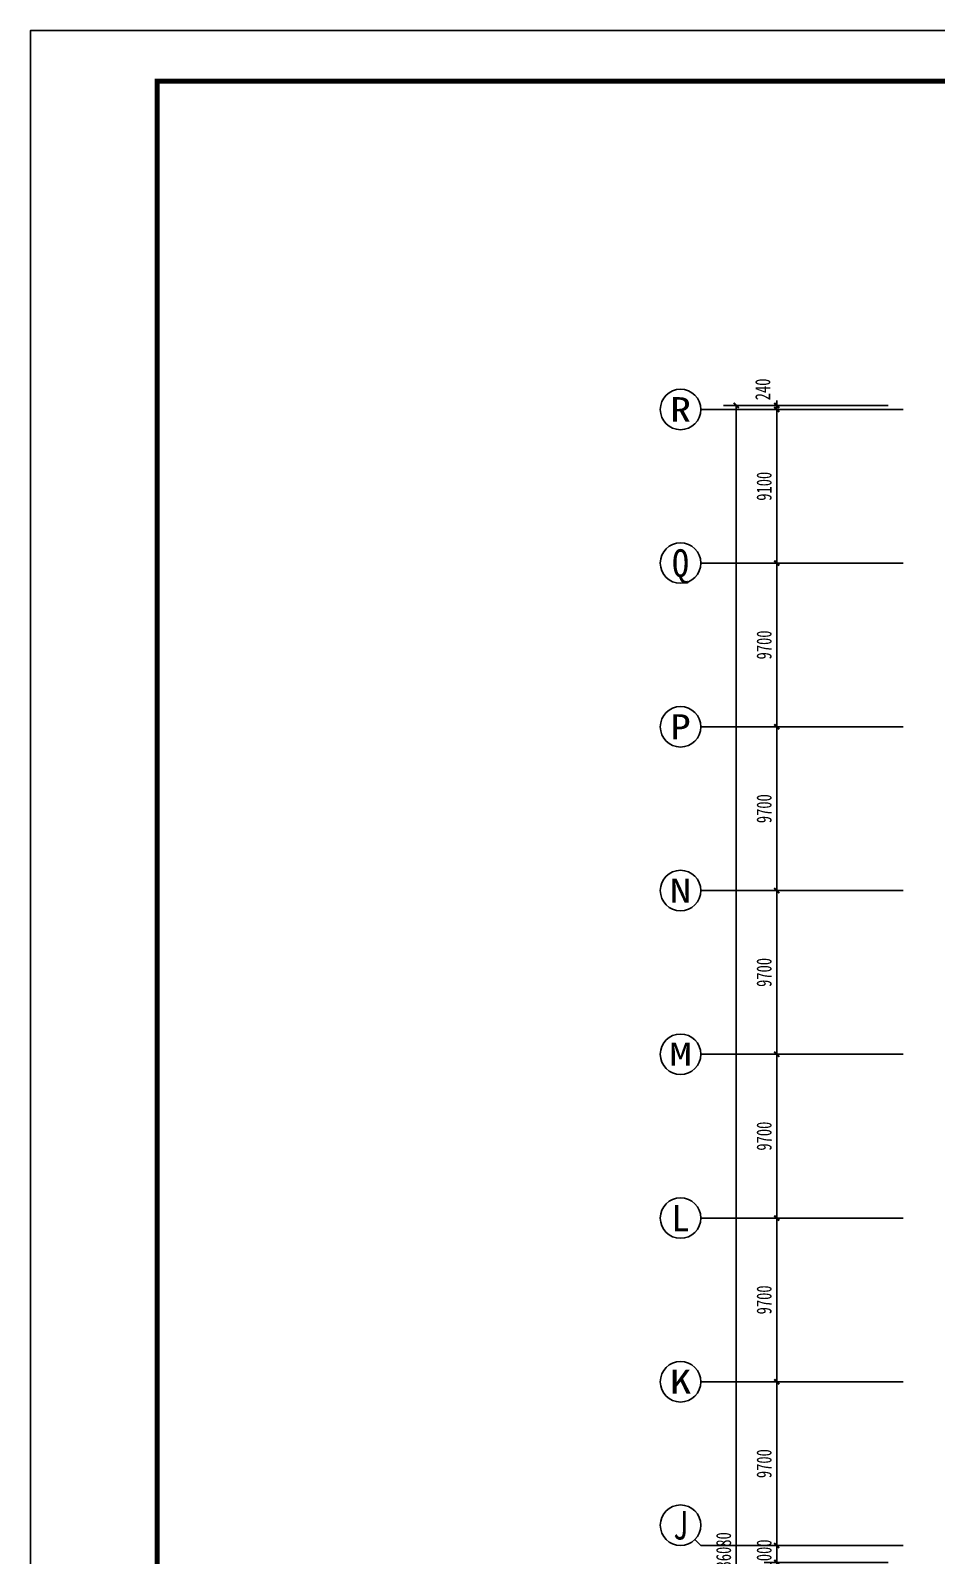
# Model space of a CAD drawing. Header units: millimetres. Extents: x -633009578 to 5705885, y -633235091 to 2571734.
# Drawn here: x 2725055 to 2778744, y 1718621 to 1808964 of the extents above; entities that cross this region are included whole.
import ezdxf
from ezdxf.enums import TextEntityAlignment as Align

# ---------------------------------------------------------------- set-up
doc = ezdxf.new("R2010")
doc.units = ezdxf.units.MM
doc.header["$LTSCALE"] = 1000
doc.header["$MEASUREMENT"] = 0
doc.layers.get('0').update_dxf_attribs({"color": 9})
for name, color, linetype in [('3T_WOOD', 21, 'Continuous'), ('AXIS_TEXT', 7, 'Continuous'), ('C-AXIS(轴号)', 3, 'Continuous'), ('设备-箱柜', 3, 'Continuous'), ('院图签、封面151013$0$PUB_TITLE', 153, 'Continuous'), ('院图签、封面151013$0$图签文字', 4, 'Continuous')]:
    doc.layers.add(name, color=color, linetype=linetype)
doc.styles.add('_TCH_AXIS', font='simhei.ttf', dxfattribs={"bigfont": 'GBCBIG'})
doc.styles.add('_TCH_DIM_T3', font='simhei.ttf', dxfattribs={"width": 0.707, "bigfont": 'GBCBIG'})
doc.styles.add('COMPLEX', font='simhei.ttf')
doc.styles.add('院图签、封面151013$0$-宋体', font='simhei.ttf', dxfattribs={"width": 0.8})
doc.dimstyles.new('_TCH_ARCH&&300', dxfattribs={"dimtxt": 892.5, "dimasz": 300, "dimexe": 750, "dimexo": 900, "dimgap": 300, "dimtad": 1, "dimdec": 0, "dimzin": 0, "dimdsep": 46, "dimtxsty": '_TCH_DIM_T3', "dimblk": 'ARCHTICK', "dimcen": 0.09, "dimclrt": 7, "dimazin": 2, "dimtfac": 1, "dimtdec": 0, "dimtix": 1, "dimtmove": 2, "dimatfit": 3, "dimfxl": 1, "dimtolj": 1, "dimtzin": 0, "dimarcsym": 0})

# ---------------------------------------------------------------- blocks, each defined once
blk = doc.blocks.new('_ArchTick')
at = {"color": 0, "linetype": 'ByBlock', "const_width": 0.4}
blk.add_lwpolyline([(-0.5, -0.5), (0.5, 0.5)], dxfattribs=at)
blk = doc.blocks.new('*D407')
at = {"layer": 'C-AXIS(轴号)', "color": 0, "lineweight": -2, "transparency": 16777216}
for p, q in [((-139200, 67800), (-146550, 67800)), ((-145800, 67800), (-145800, 68100)), ((-145800, 66800), (-145800, 67800)), ((-139200, 66800), (-146550, 66800)), ((-145800, 66800), (-145800, 66500))]:
    blk.add_line(p, q, dxfattribs=at)
at = {"layer": 'Defpoints', "color": 0, "transparency": 16777216}
for p in [(-145800, 67800), (-138300, 67800), (-138300, 66800)]:
    blk.add_point(p, dxfattribs=at)
at = {"layer": 'C-AXIS(轴号)', "color": 0, "linetype": 'ByBlock', "lineweight": -2, "transparency": 16777216, "xscale": 300, "yscale": 300, "zscale": 300}
for p, rotation in [((-145800, 67800), 270), ((-145800, 66800), 90)]:
    blk.add_blockref('_ArchTick', p, dxfattribs=dict(at, rotation=rotation))
at = {"layer": 'C-AXIS(轴号)', "color": 7, "transparency": 16777216, "insert": (-146546, 67300), "char_height": 892.5, "attachment_point": 5, "rotation": 90, "style": '_TCH_DIM_T3'}
blk.add_mtext('\\A1;1000', dxfattribs=at)
blk = doc.blocks.new('*D408')
at = {"layer": 'C-AXIS(轴号)', "color": 0, "lineweight": -2, "transparency": 16777216}
for p, q in [((-139200, 77500), (-146550, 77500)), ((-145800, 67800), (-145800, 77500)), ((-139200, 67800), (-146550, 67800))]:
    blk.add_line(p, q, dxfattribs=at)
at = {"layer": 'Defpoints', "color": 0, "transparency": 16777216}
for p in [(-145800, 77500), (-138300, 77500), (-138300, 67800)]:
    blk.add_point(p, dxfattribs=at)
at = {"layer": 'C-AXIS(轴号)', "color": 0, "linetype": 'ByBlock', "lineweight": -2, "transparency": 16777216, "xscale": 300, "yscale": 300, "zscale": 300}
for p, rotation in [((-145800, 77500), 90), ((-145800, 67800), 270)]:
    blk.add_blockref('_ArchTick', p, dxfattribs=dict(at, rotation=rotation))
at = {"layer": 'C-AXIS(轴号)', "color": 7, "transparency": 16777216, "insert": (-146546, 72650), "char_height": 892.5, "attachment_point": 5, "rotation": 90, "style": '_TCH_DIM_T3'}
blk.add_mtext('\\A1;9700', dxfattribs=at)
blk = doc.blocks.new('*D409')
at = {"layer": 'C-AXIS(轴号)', "color": 0, "lineweight": -2, "transparency": 16777216}
for p, q in [((-139200, 87200), (-146550, 87200)), ((-145800, 77500), (-145800, 87200)), ((-139200, 77500), (-146550, 77500))]:
    blk.add_line(p, q, dxfattribs=at)
at = {"layer": 'Defpoints', "color": 0, "transparency": 16777216}
for p in [(-145800, 87200), (-138300, 87200), (-138300, 77500)]:
    blk.add_point(p, dxfattribs=at)
at = {"layer": 'C-AXIS(轴号)', "color": 0, "linetype": 'ByBlock', "lineweight": -2, "transparency": 16777216, "xscale": 300, "yscale": 300, "zscale": 300}
for p, rotation in [((-145800, 87200), 90), ((-145800, 77500), 270)]:
    blk.add_blockref('_ArchTick', p, dxfattribs=dict(at, rotation=rotation))
at = {"layer": 'C-AXIS(轴号)', "color": 7, "transparency": 16777216, "insert": (-146546, 82350), "char_height": 892.5, "attachment_point": 5, "rotation": 90, "style": '_TCH_DIM_T3'}
blk.add_mtext('\\A1;9700', dxfattribs=at)
blk = doc.blocks.new('*D410')
at = {"layer": 'C-AXIS(轴号)', "color": 0, "lineweight": -2, "transparency": 16777216}
for p, q in [((-139200, 96900), (-146550, 96900)), ((-145800, 87200), (-145800, 96900)), ((-139200, 87200), (-146550, 87200))]:
    blk.add_line(p, q, dxfattribs=at)
at = {"layer": 'Defpoints', "color": 0, "transparency": 16777216}
for p in [(-145800, 96900), (-138300, 96900), (-138300, 87200)]:
    blk.add_point(p, dxfattribs=at)
at = {"layer": 'C-AXIS(轴号)', "color": 0, "linetype": 'ByBlock', "lineweight": -2, "transparency": 16777216, "xscale": 300, "yscale": 300, "zscale": 300}
for p, rotation in [((-145800, 96900), 90), ((-145800, 87200), 270)]:
    blk.add_blockref('_ArchTick', p, dxfattribs=dict(at, rotation=rotation))
at = {"layer": 'C-AXIS(轴号)', "color": 7, "transparency": 16777216, "insert": (-146546, 92050), "char_height": 892.5, "attachment_point": 5, "rotation": 90, "style": '_TCH_DIM_T3'}
blk.add_mtext('\\A1;9700', dxfattribs=at)
blk = doc.blocks.new('*D411')
at = {"layer": 'C-AXIS(轴号)', "color": 0, "lineweight": -2, "transparency": 16777216}
for p, q in [((-139200, 106600), (-146550, 106600)), ((-145800, 96900), (-145800, 106600)), ((-139200, 96900), (-146550, 96900))]:
    blk.add_line(p, q, dxfattribs=at)
at = {"layer": 'Defpoints', "color": 0, "transparency": 16777216}
for p in [(-145800, 106600), (-138300, 106600), (-138300, 96900)]:
    blk.add_point(p, dxfattribs=at)
at = {"layer": 'C-AXIS(轴号)', "color": 0, "linetype": 'ByBlock', "lineweight": -2, "transparency": 16777216, "xscale": 300, "yscale": 300, "zscale": 300}
for p, rotation in [((-145800, 106600), 90), ((-145800, 96900), 270)]:
    blk.add_blockref('_ArchTick', p, dxfattribs=dict(at, rotation=rotation))
at = {"layer": 'C-AXIS(轴号)', "color": 7, "transparency": 16777216, "insert": (-146546, 101750), "char_height": 892.5, "attachment_point": 5, "rotation": 90, "style": '_TCH_DIM_T3'}
blk.add_mtext('\\A1;9700', dxfattribs=at)
blk = doc.blocks.new('*D412')
at = {"layer": 'C-AXIS(轴号)', "color": 0, "lineweight": -2, "transparency": 16777216}
for p, q in [((-139200, 116300), (-146550, 116300)), ((-145800, 106600), (-145800, 116300)), ((-139200, 106600), (-146550, 106600))]:
    blk.add_line(p, q, dxfattribs=at)
at = {"layer": 'Defpoints', "color": 0, "transparency": 16777216}
for p in [(-145800, 116300), (-138300, 116300), (-138300, 106600)]:
    blk.add_point(p, dxfattribs=at)
at = {"layer": 'C-AXIS(轴号)', "color": 0, "linetype": 'ByBlock', "lineweight": -2, "transparency": 16777216, "xscale": 300, "yscale": 300, "zscale": 300}
for p, rotation in [((-145800, 116300), 90), ((-145800, 106600), 270)]:
    blk.add_blockref('_ArchTick', p, dxfattribs=dict(at, rotation=rotation))
at = {"layer": 'C-AXIS(轴号)', "color": 7, "transparency": 16777216, "insert": (-146546, 111450), "char_height": 892.5, "attachment_point": 5, "rotation": 90, "style": '_TCH_DIM_T3'}
blk.add_mtext('\\A1;9700', dxfattribs=at)
blk = doc.blocks.new('*D413')
at = {"layer": 'C-AXIS(轴号)', "color": 0, "lineweight": -2, "transparency": 16777216}
for p, q in [((-139200, 126000), (-146550, 126000)), ((-145800, 116300), (-145800, 126000)), ((-139200, 116300), (-146550, 116300))]:
    blk.add_line(p, q, dxfattribs=at)
at = {"layer": 'Defpoints', "color": 0, "transparency": 16777216}
for p in [(-145800, 126000), (-138300, 126000), (-138300, 116300)]:
    blk.add_point(p, dxfattribs=at)
at = {"layer": 'C-AXIS(轴号)', "color": 0, "linetype": 'ByBlock', "lineweight": -2, "transparency": 16777216, "xscale": 300, "yscale": 300, "zscale": 300}
for p, rotation in [((-145800, 126000), 90), ((-145800, 116300), 270)]:
    blk.add_blockref('_ArchTick', p, dxfattribs=dict(at, rotation=rotation))
at = {"layer": 'C-AXIS(轴号)', "color": 7, "transparency": 16777216, "insert": (-146546, 121150), "char_height": 892.5, "attachment_point": 5, "rotation": 90, "style": '_TCH_DIM_T3'}
blk.add_mtext('\\A1;9700', dxfattribs=at)
blk = doc.blocks.new('*D414')
at = {"layer": 'C-AXIS(轴号)', "color": 0, "lineweight": -2, "transparency": 16777216}
for p, q in [((-139200, 135100), (-146550, 135100)), ((-145800, 126000), (-145800, 135100)), ((-139200, 126000), (-146550, 126000))]:
    blk.add_line(p, q, dxfattribs=at)
at = {"layer": 'Defpoints', "color": 0, "transparency": 16777216}
for p in [(-145800, 135100), (-138300, 135100), (-138300, 126000)]:
    blk.add_point(p, dxfattribs=at)
at = {"layer": 'C-AXIS(轴号)', "color": 0, "linetype": 'ByBlock', "lineweight": -2, "transparency": 16777216, "xscale": 300, "yscale": 300, "zscale": 300}
for p, rotation in [((-145800, 135100), 90), ((-145800, 126000), 270)]:
    blk.add_blockref('_ArchTick', p, dxfattribs=dict(at, rotation=rotation))
at = {"layer": 'C-AXIS(轴号)', "color": 7, "transparency": 16777216, "insert": (-146546, 130550), "char_height": 892.5, "attachment_point": 5, "rotation": 90, "style": '_TCH_DIM_T3'}
blk.add_mtext('\\A1;9100', dxfattribs=at)
blk = doc.blocks.new('*D415')
at = {"layer": 'C-AXIS(轴号)', "color": 0, "lineweight": -2, "transparency": 16777216}
for p, q in [((-145800, 135340), (-145800, 135640)), ((-139200, 135340), (-146550, 135340)), ((-139200, 135100), (-146550, 135100)), ((-145800, 135100), (-145800, 135340)), ((-145800, 135100), (-145800, 134800))]:
    blk.add_line(p, q, dxfattribs=at)
at = {"layer": 'Defpoints', "color": 0, "transparency": 16777216}
for p in [(-145800, 135340), (-138300, 135340), (-138300, 135100)]:
    blk.add_point(p, dxfattribs=at)
at = {"layer": 'C-AXIS(轴号)', "color": 0, "linetype": 'ByBlock', "lineweight": -2, "transparency": 16777216, "xscale": 300, "yscale": 300, "zscale": 300}
for p, rotation in [((-145800, 135340), 270), ((-145800, 135100), 90)]:
    blk.add_blockref('_ArchTick', p, dxfattribs=dict(at, rotation=rotation))
at = {"layer": 'C-AXIS(轴号)', "color": 7, "transparency": 16777216, "insert": (-146625, 136288), "char_height": 892.5, "attachment_point": 5, "rotation": 90, "style": '_TCH_DIM_T3'}
blk.add_mtext('\\A1;240', dxfattribs=at)
blk = doc.blocks.new('*D416')
at = {"layer": 'C-AXIS(轴号)', "color": 0, "lineweight": -2, "transparency": 16777216}
for p, q in [((-139200, 135340), (-148950, 135340)), ((-148200, -740), (-148200, 135340)), ((-139200, -740), (-148950, -740))]:
    blk.add_line(p, q, dxfattribs=at)
at = {"layer": 'Defpoints', "color": 0, "transparency": 16777216}
for p in [(-148200, 135340), (-138300, 135340), (-138300, -740)]:
    blk.add_point(p, dxfattribs=at)
at = {"layer": 'C-AXIS(轴号)', "color": 0, "linetype": 'ByBlock', "lineweight": -2, "transparency": 16777216, "xscale": 300, "yscale": 300, "zscale": 300}
for p, rotation in [((-148200, 135340), 90), ((-148200, -740), 270)]:
    blk.add_blockref('_ArchTick', p, dxfattribs=dict(at, rotation=rotation))
at = {"layer": 'C-AXIS(轴号)', "color": 7, "transparency": 16777216, "insert": (-148946, 67300), "char_height": 892.5, "attachment_point": 5, "rotation": 90, "style": '_TCH_DIM_T3'}
blk.add_mtext('\\A1;136080', dxfattribs=at)
blk = doc.blocks.new('_AXISO')
blk.add_circle((0, 0), 0.5)
at = {"layer": 'AXIS_TEXT', "style": 'COMPLEX', "width": 1.041667}
blk.add_attdef('A', text='', height=0.56, dxfattribs=at).set_placement((-0.25, -0.28), (0.25, -0.28), align=Align.FIT)
blk = doc.blocks.new('建筑图框_A1')
at = {"layer": '院图签、封面151013$0$PUB_TITLE'}
blk.add_lwpolyline([(0, 0), (84100, 0), (84100, 59400), (0, 59400)], close=True, dxfattribs=at)
at = {"layer": '院图签、封面151013$0$PUB_TITLE', "const_width": 100}
blk.add_lwpolyline([(2500, 1000), (83100, 1000), (83100, 58400), (2500, 58400)], close=True, dxfattribs=at)
at = {"layer": '院图签、封面151013$0$图签文字', "color": 6, "style": '院图签、封面151013$0$-宋体'}
for tag, height, width, p in [('工程主持人', 400, 0.8, (79991, 29506)), ('审定', 400, 0.8, (79991, 28706)), ('审核', 400, 0.8, (79991, 27906)), ('专业负责人', 400, 0.8, (79991, 27106)), ('校对', 400, 0.8, (79991, 26306)), ('设计', 400, 0.8, (79991, 25506)), ('方案设计人', 400, 0.8, (79991, 24707)), ('工程编号', 300, 0.7, (81000, 8700)), ('版次', 300, 0.7, (78738, 3006)), ('日期', 300, 0.7, (82038, 3000)), ('图号', 200, 0.7, (82538, 2400)), ('比例', 300, 0.7, (78738, 2200)), ('图号_X施', 300, 0.7, (81538, 2200)), ('图号_总数', 200, 0.7, (82538, 2000))]:
    blk.add_attdef(tag, text='', height=height, dxfattribs=dict(at, width=width)).set_placement(p, align=Align.MIDDLE_CENTER)
at = {"layer": '院图签、封面151013$0$图签文字', "color": 6, "style": '院图签、封面151013$0$-宋体', "width": 0.7}
for tag, p in [('建设单位_001', (80936, 7446)), ('工程名称_001', (80934, 6045)), ('图名_001', (79743, 4060))]:
    blk.add_attdef(tag, p, '', height=300, dxfattribs=at)
blk = doc.blocks.new('G$C91E54488')
at = {"layer": 'C-AXIS(轴号)'}
for p, q in [((-138300, 135100), (-150300, 135100)), ((-138300, 126000), (-150300, 126000)), ((-138300, 116300), (-150300, 116300)), ((-138300, 106600), (-150300, 106600)), ((-138300, 96900), (-150300, 96900)), ((-138300, 87200), (-150300, 87200)), ((-138300, 77500), (-150300, 77500)), ((-150651.5, 68151.5), (-150300, 67800)), ((-138300, 67800), (-150300, 67800))]:
    blk.add_line(p, q, dxfattribs=at)
ref = blk.add_blockref('_AXISO', (-151500, 135100), dxfattribs=dict(at, xscale=2400, yscale=2400, zscale=2400))
ref.add_attrib('A', 'R', dxfattribs={"layer": 'AXIS_TEXT', "height": 1457.8, "style": '_TCH_AXIS'}).set_placement((-152124.8, 134371.1), (-150875.2, 134371.1), align=Align.FIT)
ref = blk.add_blockref('_AXISO', (-151500, 126000), dxfattribs=dict(at, xscale=2400, yscale=2400, zscale=2400))
ref.add_attrib('A', 'Q', dxfattribs={"layer": 'AXIS_TEXT', "height": 1635.2, "style": '_TCH_AXIS', "width": 0.807692}).set_placement((-152003.1, 125182.4), (-150996.9, 125182.4), align=Align.FIT)
ref = blk.add_blockref('_AXISO', (-151500, 116300), dxfattribs=dict(at, xscale=2400, yscale=2400, zscale=2400))
ref.add_attrib('A', 'P', dxfattribs={"layer": 'AXIS_TEXT', "height": 1492.3, "style": '_TCH_AXIS'}).set_placement((-152104, 115553.8), (-150896, 115553.8), align=Align.FIT)
ref = blk.add_blockref('_AXISO', (-151500, 106600), dxfattribs=dict(at, xscale=2400, yscale=2400, zscale=2400))
ref.add_attrib('A', 'N', dxfattribs={"layer": 'AXIS_TEXT', "height": 1423.7, "style": '_TCH_AXIS'}).set_placement((-152144.1, 105888.1), (-150855.9, 105888.1), align=Align.FIT)
ref = blk.add_blockref('_AXISO', (-151500, 96900), dxfattribs=dict(at, xscale=2400, yscale=2400, zscale=2400))
ref.add_attrib('A', 'M', dxfattribs={"layer": 'AXIS_TEXT', "height": 1357.6, "style": '_TCH_AXIS'}).set_placement((-152178.8, 96221.2), (-150821.2, 96221.2), align=Align.FIT)
ref = blk.add_blockref('_AXISO', (-151500, 87200), dxfattribs=dict(at, xscale=2400, yscale=2400, zscale=2400))
ref.add_attrib('A', 'L', dxfattribs={"layer": 'AXIS_TEXT', "height": 1562.4, "style": '_TCH_AXIS'}).set_placement((-152058, 86418.8), (-150942, 86418.8), align=Align.FIT)
ref = blk.add_blockref('_AXISO', (-151500, 77500), dxfattribs=dict(at, xscale=2400, yscale=2400, zscale=2400))
ref.add_attrib('A', 'K', dxfattribs={"layer": 'AXIS_TEXT', "height": 1423.7, "style": '_TCH_AXIS'}).set_placement((-152144.1, 76788.1), (-150855.9, 76788.1), align=Align.FIT)
ref = blk.add_blockref('_AXISO', (-151500, 69000), dxfattribs=dict(at, xscale=2400, yscale=2400, zscale=2400))
ref.add_attrib('A', 'J', dxfattribs={"layer": 'AXIS_TEXT', "height": 1700.8, "style": '_TCH_AXIS'}).set_placement((-151945.4, 68149.6), (-151054.5, 68149.6), align=Align.FIT)
dim = blk.add_linear_dim(base=(-145800, 135340), p1=(-138300, 135100), p2=(-138300, 135340), angle=90, dimstyle='_TCH_ARCH&&300', dxfattribs=at)
dim.commit()
dim.dimension.update_dxf_attribs({"geometry": '*D415', "text_midpoint": (-146625, 136288), "dimtype": 161})
for p1, p2, distance, picture, middle in [((-138300, -740), (-138300, 135340), 9900, '*D416', (-148946.2, 67300)), ((-138300, 126000), (-138300, 135100), 7500, '*D414', (-146546.2, 130550)), ((-138300, 116300), (-138300, 126000), 7500, '*D413', (-146546.2, 121150)), ((-138300, 106600), (-138300, 116300), 7500, '*D412', (-146546.2, 111450)), ((-138300, 96900), (-138300, 106600), 7500, '*D411', (-146546.2, 101750)), ((-138300, 87200), (-138300, 96900), 7500, '*D410', (-146546.2, 92050)), ((-138300, 77500), (-138300, 87200), 7500, '*D409', (-146546.2, 82350)), ((-138300, 67800), (-138300, 77500), 7500, '*D408', (-146546.2, 72650)), ((-138300, 66800), (-138300, 67800), 7500, '*D407', (-146546.2, 67300))]:
    dim = blk.add_aligned_dim(p1=p1, p2=p2, distance=distance, dimstyle='_TCH_ARCH&&300', dxfattribs=at)
    dim.commit()
    dim.dimension.update_dxf_attribs({"geometry": picture, "text_midpoint": middle})

msp = doc.modelspace()

# ---------------------------------------------------------------- block references
at = {"layer": '3T_WOOD'}
msp.add_blockref('G$C91E54488', (2915076, 1651413.5), dxfattribs=at)
at = {"layer": '设备-箱柜', "xscale": 3, "yscale": 3}
msp.add_blockref('建筑图框_A1', (2725055.4, 1630763.7, 0), dxfattribs=at)

doc.saveas('drawing.dxf')
